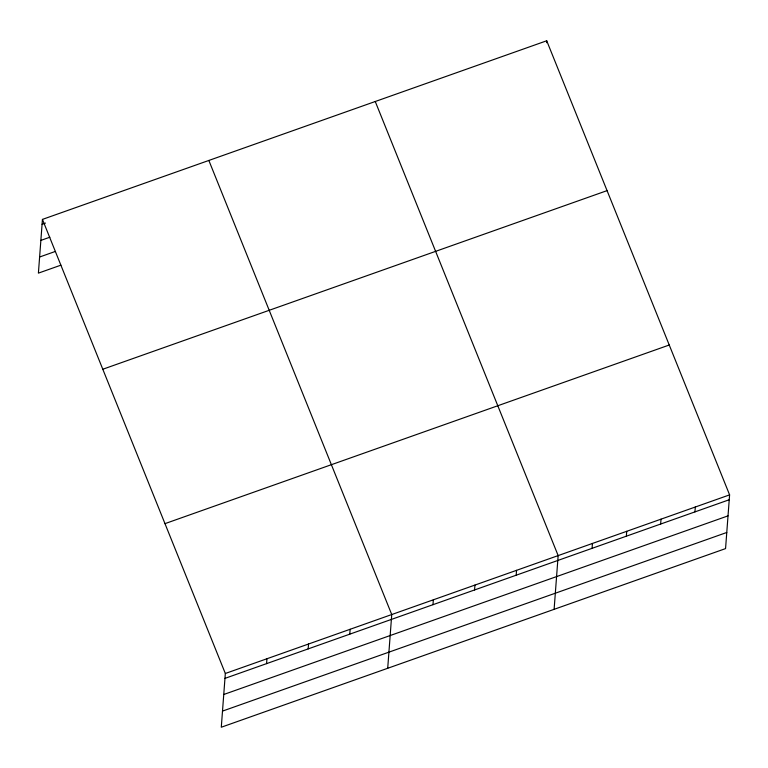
<?xml version="1.0" encoding="UTF-8"?>
<svg xmlns="http://www.w3.org/2000/svg" width="768" height="768" viewBox="0 0 768 768"><rect width="100%" height="100%" fill="white"/><g stroke="black" fill="none" stroke-linecap="round" stroke-linejoin="round"><path stroke-width="1.15" d="M42.442 219.398L225.331 673.488L221.29 727.229L725.558 548.602L729.6 494.87L546.71 40.771L42.442 219.398L38.4 273.13L60.883 265.171M266.573 663.638L266.938 658.752M308.17 648.902L308.534 644.016M349.776 634.166L350.141 629.28M387.706 668.285L391.738 614.544L208.848 160.454M432.979 604.685L433.344 599.808M474.576 589.949L474.941 585.072M546.557 42.72L546.71 40.771M516.182 575.213L516.547 570.336M554.112 609.331L558.154 555.6L375.254 101.501M592.07 548.333L592.435 543.456M626.362 536.189L626.726 531.302M660.653 524.045L661.018 519.158M694.944 511.891L695.309 507.014M42.077 224.275L45.446 223.085M40.858 240.403L49.853 237.216M39.61 257.011L55.354 251.434M102.797 369.245L607.066 190.627M164.976 523.642L669.245 345.014M225.331 673.488L729.6 494.87M224.966 678.374L729.235 499.747M223.757 694.493L728.016 515.866M222.509 711.101L726.768 532.483"/></g></svg>
